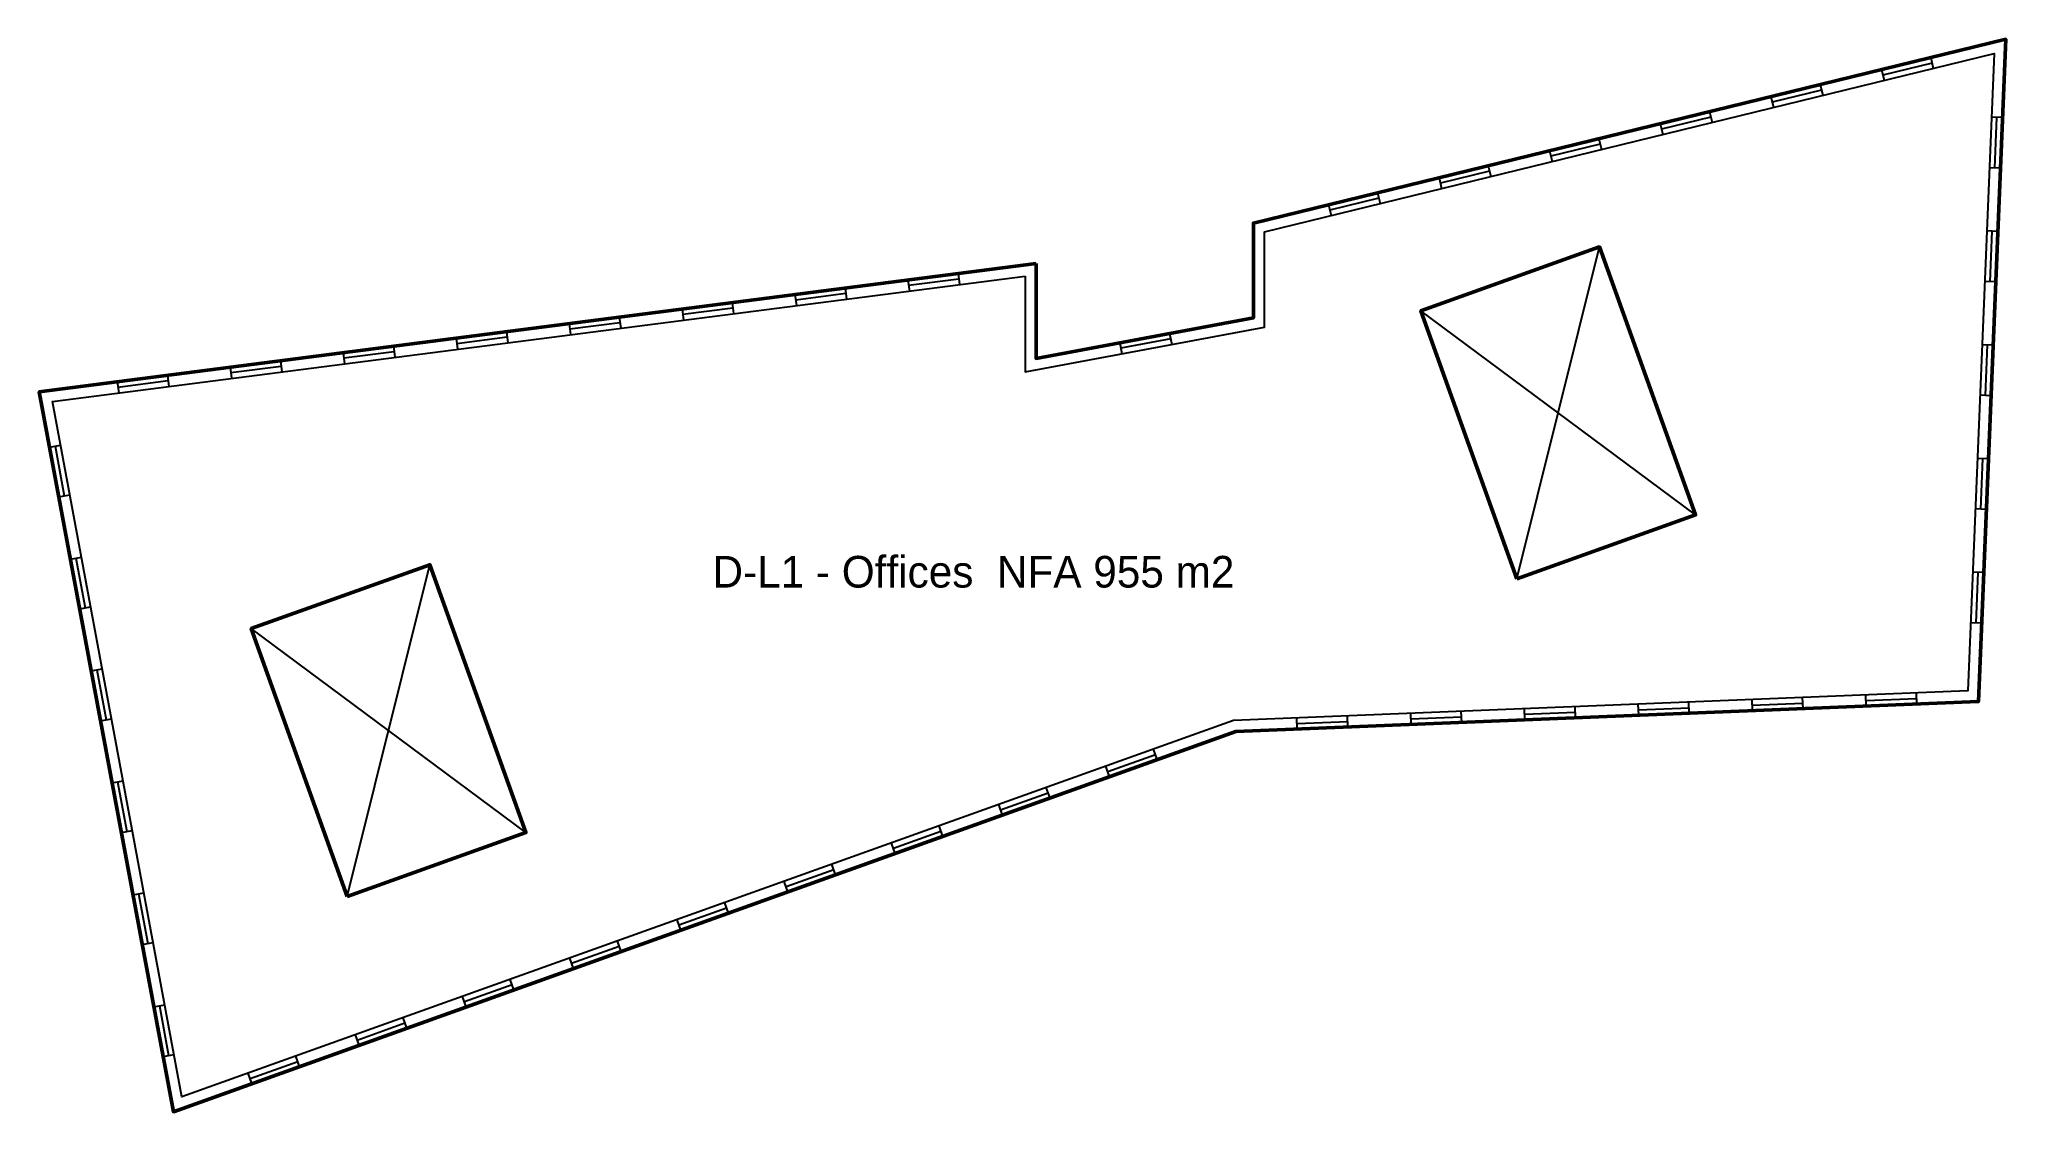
# Model space of a CAD drawing. Header units: metres. Extents: x -42.3 to 19.9, y 19.9 to 53.8.
import ezdxf
from ezdxf.enums import TextEntityAlignment as Align

# ---------------------------------------------------------------- set-up
doc = ezdxf.new("R2010")
doc.units = ezdxf.units.M
for name, color, linetype in [('CORE', 1, 'Continuous'), ('TEXT', 250, 'Continuous'), ('WALL', 7, 'Continuous'), ('WINDOW', 5, 'Continuous')]:
    doc.layers.add(name, color=color, linetype=linetype)

msp = doc.modelspace()

# ---------------------------------------------------------------- linework, layer by layer
at = {"layer": 'CORE'}
for p, q in [((4.419, 36.741), (7.035, 47.237)), ((10.068, 38.763), (1.386, 45.215)), ((-32.557, 26.692), (-29.942, 37.187)), ((-26.908, 28.714), (-35.591, 35.165))]:
    msp.add_line(p, q, dxfattribs=at)
at = {"layer": 'CORE', "lineweight": 50}
for points in [[(4.419, 36.741), (10.068, 38.763), (7.035, 47.237), (1.386, 45.215)], [(-32.557, 26.692), (-26.908, 28.714), (-29.942, 37.187), (-35.591, 35.165)]]:
    msp.add_lwpolyline(points, close=True, dxfattribs=at)
at = {"layer": 'WALL', "lineweight": 50}
msp.add_lwpolyline([(-10.78, 46.71), (-42.29, 42.65), (-38.05, 19.89), (-4.47, 31.91), (19.01, 32.86), (19.87, 53.8), (-3.91, 47.99), (-3.91, 44.99), (-10.78, 43.71)], close=True, dxfattribs=at)
at = {"layer": 'WALL'}
msp.add_lwpolyline([(-11.13, 46.312), (-11.13, 43.289), (-3.56, 44.699), (-3.56, 47.715), (19.501, 53.35), (18.674, 33.197), (-4.538, 32.258), (-37.781, 20.358), (-41.878, 42.35), (-11.13, 46.312)], close=True, dxfattribs=at)
at = {"layer": 'WINDOW'}
for p, q in [((15.946, 52.841), (16.029, 52.501)), ((17.542, 53.051), (15.987, 52.671)), ((17.5, 53.221), (17.583, 52.881)), ((14.003, 52.367), (14.086, 52.027)), ((12.449, 51.987), (12.532, 51.647)), ((14.044, 52.197), (12.49, 51.817)), ((8.951, 51.132), (9.034, 50.792)), ((10.547, 51.342), (8.993, 50.962)), ((10.506, 51.512), (10.589, 51.172)), ((19.768, 51.323), (19.419, 51.338)), ((19.528, 49.732), (19.593, 51.33)), ((7.05, 50.488), (5.496, 50.108)), ((7.009, 50.658), (7.092, 50.318)), ((3.511, 49.803), (3.595, 49.463)), ((5.454, 50.278), (5.537, 49.938)), ((19.703, 49.725), (19.353, 49.739)), ((1.957, 49.423), (2.04, 49.083)), ((3.553, 49.633), (1.999, 49.253)), ((-1.54, 48.569), (-1.457, 48.229)), ((0.056, 48.779), (-1.498, 48.399)), ((0.014, 48.949), (0.097, 48.609)), ((19.621, 47.726), (19.271, 47.741)), ((19.38, 46.135), (19.446, 47.733)), ((-14.832, 46.188), (-14.787, 45.841)), ((-13.223, 46.219), (-14.809, 46.014)), ((-13.245, 46.392), (-13.2, 46.045)), ((19.555, 46.128), (19.205, 46.142)), ((-20.386, 45.472), (-20.341, 45.125)), ((-18.402, 45.728), (-18.358, 45.381)), ((-16.793, 45.759), (-18.38, 45.554)), ((-16.815, 45.932), (-16.771, 45.585)), ((-25.543, 44.808), (-25.498, 44.461)), ((-23.934, 44.839), (-25.521, 44.634)), ((-23.956, 45.012), (-23.912, 44.665)), ((-21.973, 45.268), (-21.928, 44.921)), ((-20.363, 45.299), (-21.95, 45.094)), ((-29.114, 44.348), (-29.069, 44.001)), ((-27.504, 44.379), (-29.091, 44.174)), ((-27.527, 44.552), (-27.482, 44.205)), ((-8.131, 44.203), (-8.067, 43.859)), ((-6.526, 44.324), (-8.099, 44.031)), ((-6.559, 44.497), (-6.494, 44.152)), ((19.473, 44.129), (19.123, 44.144)), ((19.232, 42.538), (19.298, 44.137)), ((-34.668, 43.632), (-34.623, 43.285)), ((-32.684, 43.888), (-32.639, 43.541)), ((-31.075, 43.919), (-32.662, 43.714)), ((-31.097, 44.092), (-31.053, 43.745)), ((-39.825, 42.968), (-39.78, 42.62)), ((-38.216, 42.998), (-39.803, 42.794)), ((-38.238, 43.172), (-38.194, 42.825)), ((-36.255, 43.428), (-36.21, 43.081)), ((-34.645, 43.459), (-36.232, 43.254)), ((19.407, 42.531), (19.057, 42.545)), ((-41.965, 40.904), (-41.621, 40.968)), ((-41.793, 40.936), (-41.5, 39.363)), ((19.325, 40.532), (18.975, 40.547)), ((19.085, 38.941), (19.15, 40.54)), ((-41.672, 39.331), (-41.328, 39.395)), ((19.259, 38.934), (18.91, 38.948)), ((-41.305, 37.365), (-40.961, 37.429)), ((-41.133, 37.397), (-40.84, 35.824)), ((19.177, 36.935), (18.828, 36.95)), ((18.937, 35.344), (19.003, 36.943)), ((-41.012, 35.792), (-40.668, 35.856)), ((19.112, 35.337), (18.762, 35.351)), ((-40.646, 33.826), (-40.302, 33.89)), ((-40.474, 33.858), (-40.181, 32.285)), ((13.465, 32.636), (13.451, 32.985)), ((15.463, 32.717), (15.449, 33.066)), ((15.456, 32.891), (17.055, 32.956)), ((17.062, 32.781), (17.048, 33.131)), ((-2.522, 31.989), (-2.536, 32.339)), ((-0.923, 32.053), (-0.937, 32.403)), ((1.075, 32.134), (1.061, 32.484)), ((1.068, 32.309), (2.667, 32.374)), ((2.674, 32.199), (2.66, 32.549)), ((4.672, 32.28), (4.658, 32.63)), ((4.665, 32.455), (6.264, 32.519)), ((6.271, 32.345), (6.257, 32.694)), ((8.269, 32.425), (8.255, 32.775)), ((8.262, 32.6), (9.861, 32.665)), ((9.868, 32.49), (9.854, 32.84)), ((11.866, 32.571), (11.852, 32.921)), ((11.859, 32.746), (13.458, 32.811)), ((-40.353, 32.253), (-40.009, 32.317)), ((-2.529, 32.164), (-0.93, 32.228)), ((-8.515, 30.648), (-7.008, 31.187)), ((-6.949, 31.023), (-7.067, 31.352)), ((-8.456, 30.483), (-8.574, 30.813)), ((-39.987, 30.287), (-39.643, 30.351)), ((-39.815, 30.319), (-39.522, 28.746)), ((-11.904, 29.435), (-10.398, 29.974)), ((-10.339, 29.809), (-10.457, 30.139)), ((-11.845, 29.27), (-11.963, 29.6)), ((-39.694, 28.714), (-39.35, 28.778)), ((-15.293, 28.222), (-13.787, 28.761)), ((-13.728, 28.596), (-13.846, 28.926)), ((-15.234, 28.057), (-15.352, 28.386)), ((-18.683, 27.008), (-17.176, 27.548)), ((-17.117, 27.383), (-17.235, 27.712)), ((-39.328, 26.748), (-38.983, 26.812)), ((-39.156, 26.78), (-38.862, 25.207)), ((-18.624, 26.844), (-18.742, 27.173)), ((-22.072, 25.795), (-20.566, 26.334)), ((-20.507, 26.17), (-20.625, 26.499)), ((-22.013, 25.63), (-22.131, 25.96)), ((-39.035, 25.175), (-38.69, 25.239)), ((-25.462, 24.582), (-23.955, 25.121)), ((-23.896, 24.956), (-24.014, 25.286)), ((-25.403, 24.417), (-25.521, 24.747)), ((-28.851, 23.369), (-27.345, 23.908)), ((-27.286, 23.743), (-27.404, 24.073)), ((-38.668, 23.209), (-38.324, 23.273)), ((-38.496, 23.241), (-38.203, 21.668)), ((-28.792, 23.204), (-28.91, 23.533)), ((-32.24, 22.155), (-30.734, 22.695)), ((-30.675, 22.53), (-30.793, 22.859)), ((-32.181, 21.991), (-32.299, 22.32)), ((-38.375, 21.636), (-38.031, 21.7)), ((-35.63, 20.942), (-34.123, 21.481)), ((-34.064, 21.317), (-34.182, 21.646)), ((-35.571, 20.777), (-35.689, 21.107))]:
    msp.add_line(p, q, dxfattribs=at)

# ---------------------------------------------------------------- texts
at = {"layer": 'TEXT'}
msp.add_text('D-L1 - Offices  NFA 955 m2', height=1, dxfattribs=at).set_placement((-12.761, 36.964), align=Align.MIDDLE_CENTER)

doc.saveas('drawing.dxf')
